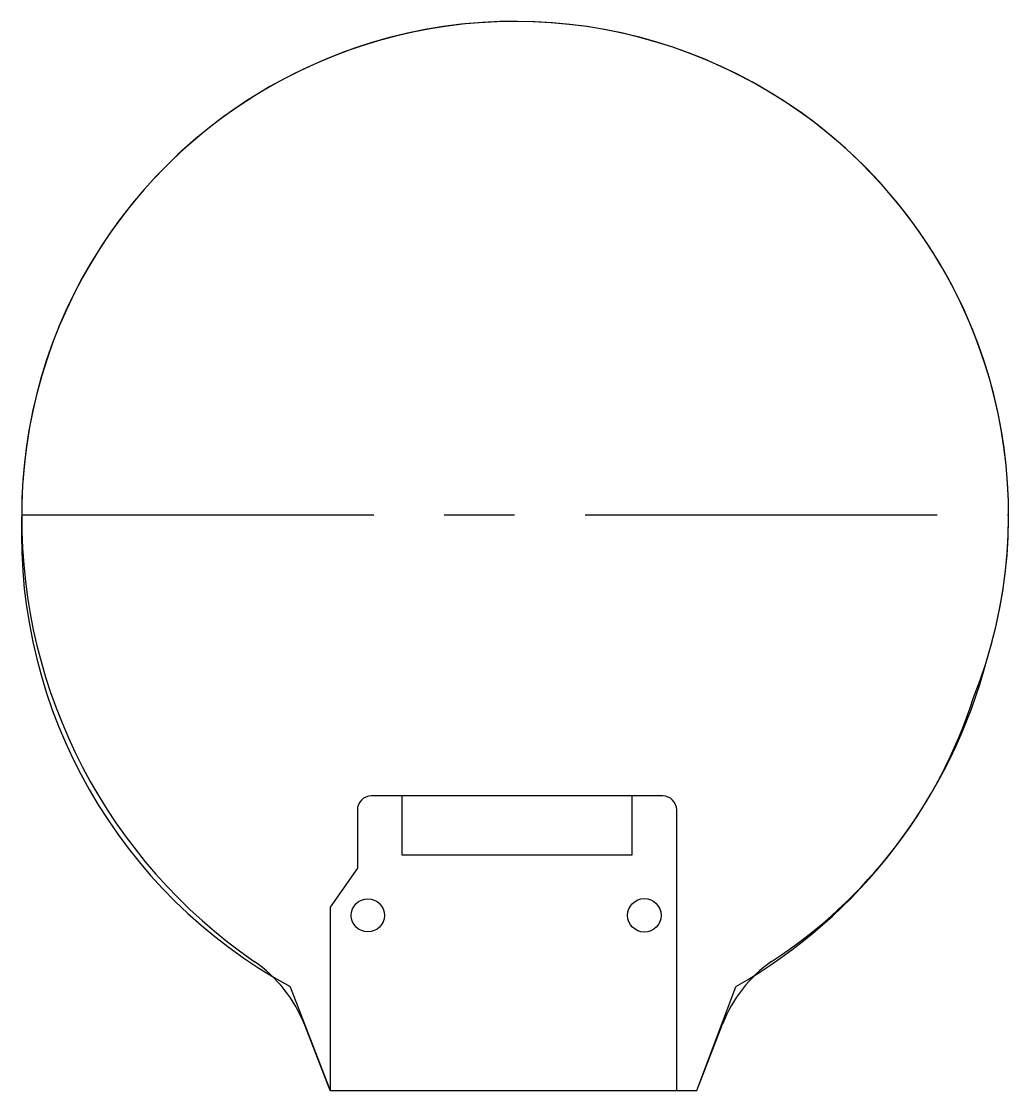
# Model space of a CAD drawing. Header units: millimetres. Extents: x -17.7 to 17.9, y -15.5 to 23.1.
import ezdxf

# ---------------------------------------------------------------- set-up
doc = ezdxf.new("R2010")
doc.units = ezdxf.units.MM
doc.linetypes.add('CENTERX2', pattern=[20.32, 12.7, -2.54, 2.54, -2.54])

msp = doc.modelspace()

# ---------------------------------------------------------------- linework, layer by layer
at = {"color": 7, "linetype": 'CENTERX2'}
msp.add_line((-17.722, 5.251), (17.874, 5.251), dxfattribs=at)
at = {"color": 7, "linetype": 'Continuous', "lineweight": 25}
for p, q in [((5.403, -4.884), (-5.115, -4.884)), ((-4.011, -4.884), (-4.011, -7.003)), ((4.299, -7.003), (4.299, -4.884)), ((-5.615, -5.384), (-5.615, -7.489)), ((5.903, -15.511), (5.903, -5.384)), ((-4.011, -7.003), (4.299, -7.003)), ((-5.615, -7.489), (-6.596, -8.889)), ((-6.596, -8.889), (-6.596, -15.511)), ((-8.044, -11.762), (-6.596, -15.511)), ((6.626, -15.511), (8.039, -11.762)), ((-6.596, -15.511), (6.626, -15.511))]:
    msp.add_line(p, q, dxfattribs=at)
at = {"color": 7, "linetype": 'Continuous'}
for p, q in [((-6.596, -15.511), (-7.512, -13.156)), ((6.626, -15.511), (7.559, -13.113)), ((-6.596, -15.511), (6.626, -15.511))]:
    msp.add_line(p, q, dxfattribs=at)
at = {"color": 7, "linetype": 'Continuous', "lineweight": 25}
for centre, radius in [((-5.236, -9.19), 0.598), ((4.737, -9.19), 0.603)]:
    msp.add_circle(centre, radius, dxfattribs=at)
at = {"color": 7, "linetype": 'Continuous'}
for centre, radius, start, end in [((0.076, 5.251), 17.8, 338.281, 180.8547), ((1.672, 5.116), 19.394, 179.6017, 235.4254), ((-0.384, 4.136), 17.856, 302.9287, 342.1538), ((-12.172, -14.969), 5, 21.2621, 55.4254), ((12.219, -14.926), 5, 125.4064, 158.7379)]:
    msp.add_arc(centre, radius, start, end, dxfattribs=at)
at = {"color": 7, "linetype": 'Continuous', "lineweight": 25}
for centre, radius, start, end in [((0.076, 5.251), 17.8, 343.0563, 180.1769), ((0.877, 4.573), 18.612, 178.0794, 241.3587), ((-1.523, 4.954), 19.258, 299.7729, 345.2897), ((-5.115, -5.384), 0.5, 90, 180), ((5.403, -5.384), 0.5, 0, 90)]:
    msp.add_arc(centre, radius, start, end, dxfattribs=at)

doc.saveas('drawing.dxf')
